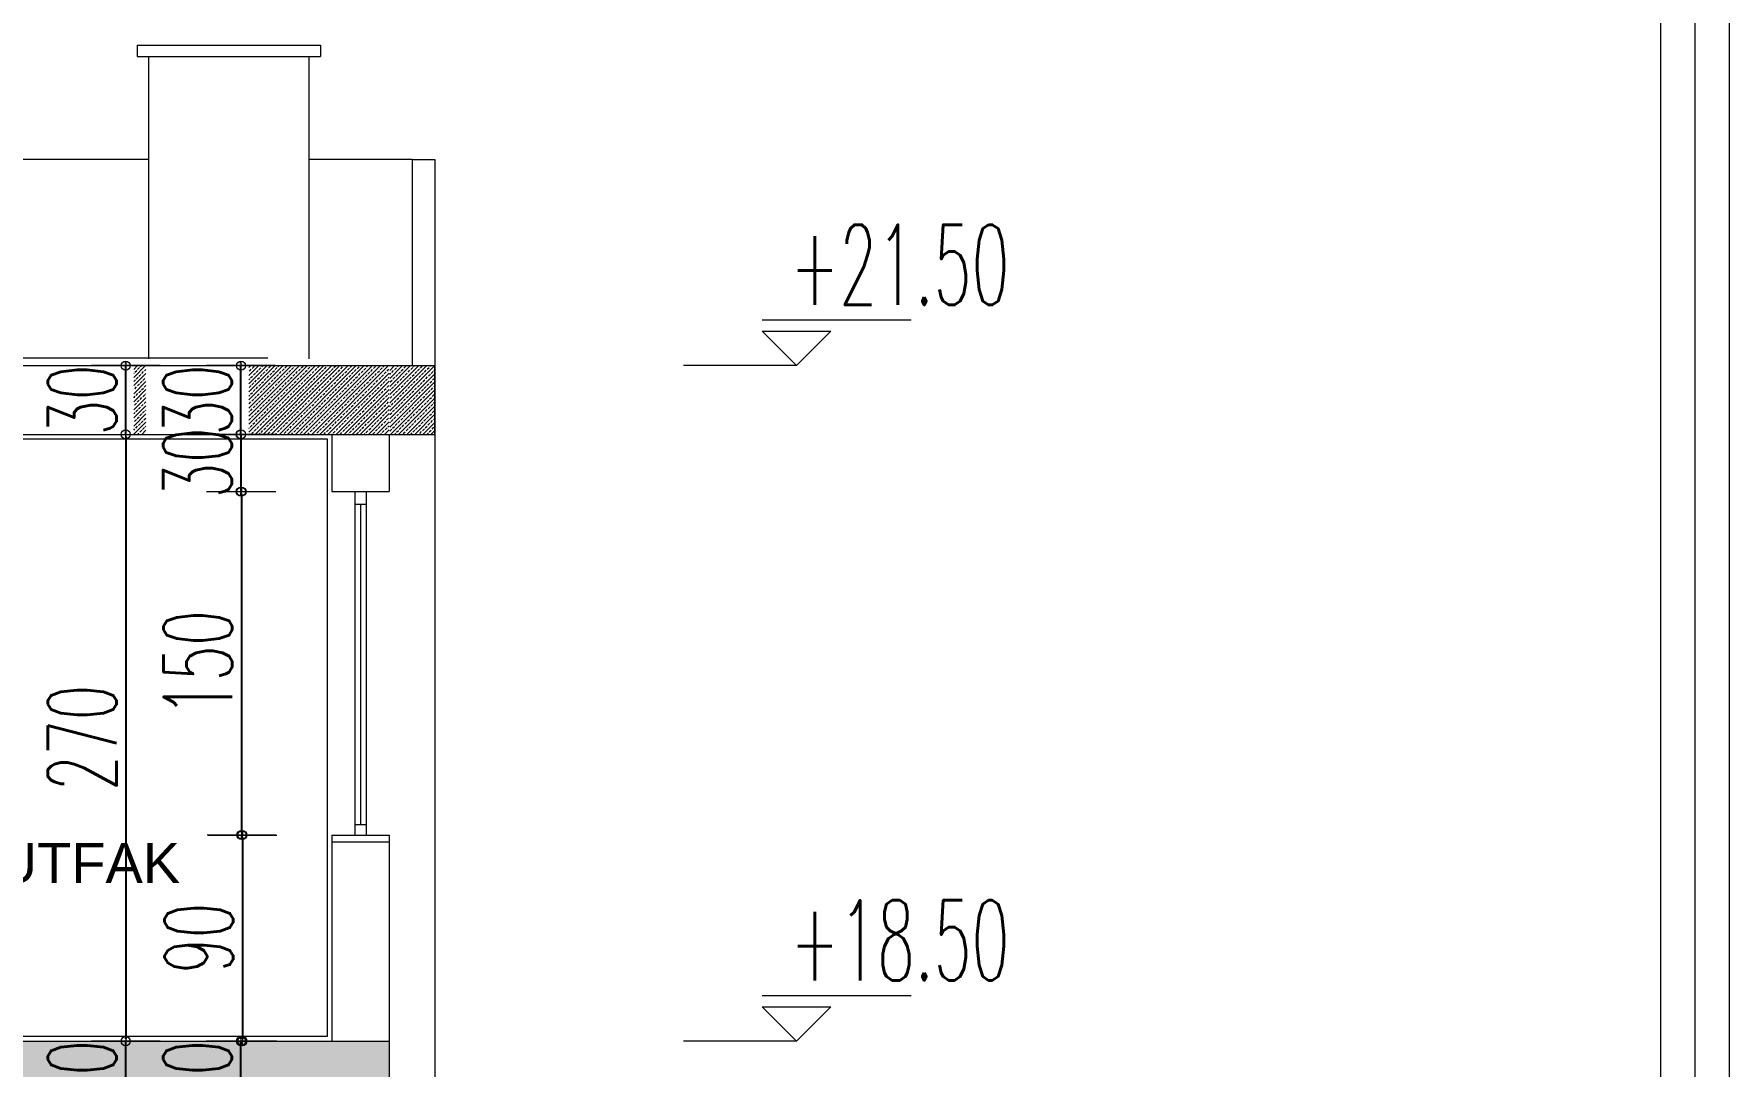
# Model space of a CAD drawing. Header units: millimetres. Extents: x -16104 to 67872, y -88009 to 12107.
# Drawn here: x 45514 to 46255, y -5939 to -5489 of the extents above; entities that cross this region are included whole.
import ezdxf

# ---------------------------------------------------------------- set-up
doc = ezdxf.new("R2010")
doc.units = ezdxf.units.MM
doc.layers.get('0').update_dxf_attribs({"color": 241})
doc.layers.add('c05', color=32, linetype='Continuous', lineweight=13)
doc.layers.add('TARAMA', color=8, linetype='Continuous', lineweight=15)
doc.styles.add('DIM', font='Txttw.shx', dxfattribs={"width": 0.6})
doc.styles.add('OLCU', font='simplex.shx', dxfattribs={"width": 0.6, "height": 1400})
doc.dimstyles.new('50', dxfattribs={"dimscale": 0, "dimtxt": 30, "dimasz": 1, "dimexe": 0, "dimexo": 2, "dimgap": 4, "dimtad": 1, "dimdec": 0, "dimzin": 0, "dimdsep": 46, "dimtxsty": 'DIM', "dimblk1": 'DOT', "dimblk2": 'DOT', "dimsah": 1, "dimcen": 1.5, "dimdle": 3, "dimse1": 1, "dimse2": 1, "dimclrd": 256, "dimclre": 9, "dimclrt": 256, "dimadec": 0, "dimazin": 0, "dimtfac": 0.24, "dimtdec": 0, "dimtix": 1, "dimtmove": 2, "dimatfit": 3, "dimldrblk": 'DOT', "dimfxl": 0, "dimtolj": 1, "dimtzin": 15, "dimarcsym": 0})

# ---------------------------------------------------------------- blocks, each defined once
blk = doc.blocks.new('DOT')
for p, q in [((0, 15), (0, -15)), ((-2, 0), (0, 0)), ((2, 0), (0, 0))]:
    blk.add_line(p, q)
blk.add_circle((0, 0), 2)
blk = doc.blocks.new('*D2748')
at = {"layer": 'Defpoints', "color": 0, "transparency": 16777216}
for p in [(45604.84, -5633.52), (45644.53, -5633.52), (45644.53, -5663.52)]:
    blk.add_point(p, dxfattribs=at)
at = {"layer": 'TARAMA', "lineweight": -2, "transparency": 16777216}
for p, q in [((45604.84, -5632.52), (45604.84, -5631.52)), ((45604.84, -5663.52), (45604.84, -5633.52)), ((45604.84, -5664.52), (45604.84, -5665.52))]:
    blk.add_line(p, q, dxfattribs=at)
for p, rotation in [((45604.84, -5633.52), 270), ((45604.84, -5663.52), 90)]:
    blk.add_blockref('DOT', p, dxfattribs=dict(at, rotation=rotation))
at = {"layer": 'TARAMA', "transparency": 16777216, "insert": (45585.84, -5648.52), "char_height": 30, "attachment_point": 5, "rotation": 90, "style": 'DIM'}
blk.add_mtext('\\A1;30', dxfattribs=at)
blk = doc.blocks.new('*D2749')
at = {"layer": 'Defpoints', "color": 0, "transparency": 16777216}
for p in [(45644.53, -5663.52), (45604.81, -5688.52), (45644.53, -5688.52)]:
    blk.add_point(p, dxfattribs=at)
at = {"layer": 'TARAMA', "lineweight": -2, "transparency": 16777216}
for p, q in [((45604.81, -5662.52), (45604.81, -5661.52)), ((45604.81, -5663.52), (45604.81, -5688.52)), ((45604.81, -5689.52), (45604.81, -5690.52))]:
    blk.add_line(p, q, dxfattribs=at)
for p, rotation in [((45604.81, -5663.52), 270), ((45604.81, -5688.52), 90)]:
    blk.add_blockref('DOT', p, dxfattribs=dict(at, rotation=rotation))
at = {"layer": 'TARAMA', "transparency": 16777216, "insert": (45585.81, -5676.02), "char_height": 30, "attachment_point": 5, "rotation": 90, "style": 'DIM'}
blk.add_mtext('\\A1;30', dxfattribs=at)
blk = doc.blocks.new('*D2750')
at = {"layer": 'Defpoints', "color": 0, "transparency": 16777216}
for p in [(45644.53, -5688.52), (45605.07, -5838.52), (45644.53, -5838.52)]:
    blk.add_point(p, dxfattribs=at)
at = {"layer": 'TARAMA', "lineweight": -2, "transparency": 16777216}
blk.add_line((45605.07, -5689.52), (45605.07, -5837.52), dxfattribs=at)
for p, rotation in [((45605.07, -5688.52), 90), ((45605.07, -5838.52), 270)]:
    blk.add_blockref('DOT', p, dxfattribs=dict(at, rotation=rotation))
at = {"layer": 'TARAMA', "transparency": 16777216, "insert": (45586.07, -5763.52), "char_height": 30, "attachment_point": 5, "rotation": 90, "style": 'DIM'}
blk.add_mtext('\\A1;150', dxfattribs=at)
blk = doc.blocks.new('*D2751')
at = {"layer": 'Defpoints', "color": 0, "transparency": 16777216}
for p in [(45644.53, -5838.52), (45605.46, -5928.52), (45644.53, -5928.52)]:
    blk.add_point(p, dxfattribs=at)
at = {"layer": 'TARAMA', "lineweight": -2, "transparency": 16777216}
blk.add_line((45605.46, -5839.52), (45605.46, -5927.52), dxfattribs=at)
for p, rotation in [((45605.46, -5838.52), 90), ((45605.46, -5928.52), 270)]:
    blk.add_blockref('DOT', p, dxfattribs=dict(at, rotation=rotation))
at = {"layer": 'TARAMA', "transparency": 16777216, "insert": (45586.46, -5883.52), "char_height": 30, "attachment_point": 5, "rotation": 90, "style": 'DIM'}
blk.add_mtext('\\A1;90', dxfattribs=at)
blk = doc.blocks.new('*D2759')
at = {"layer": 'Defpoints', "color": 0, "transparency": 16777216}
for p in [(45604.84, -5928.52), (45644.53, -5928.52), (45644.53, -5958.52)]:
    blk.add_point(p, dxfattribs=at)
at = {"layer": 'TARAMA', "lineweight": -2, "transparency": 16777216}
for p, q in [((45604.84, -5927.52), (45604.84, -5926.52)), ((45604.84, -5958.52), (45604.84, -5928.52)), ((45604.84, -5959.52), (45604.84, -5960.52))]:
    blk.add_line(p, q, dxfattribs=at)
for p, rotation in [((45604.84, -5928.52), 270), ((45604.84, -5958.52), 90)]:
    blk.add_blockref('DOT', p, dxfattribs=dict(at, rotation=rotation))
at = {"layer": 'TARAMA', "transparency": 16777216, "insert": (45585.84, -5943.52), "char_height": 30, "attachment_point": 5, "rotation": 90, "style": 'DIM'}
blk.add_mtext('\\A1;30', dxfattribs=at)
blk = doc.blocks.new('*D2716')
at = {"layer": 'Defpoints', "color": 0, "transparency": 16777216}
for p in [(45554.53, -5663.52), (45554.53, -5928.52), (45554.53, -5928.52)]:
    blk.add_point(p, dxfattribs=at)
at = {"layer": 'TARAMA', "lineweight": -2, "transparency": 16777216}
blk.add_line((45554.53, -5664.52), (45554.53, -5927.52), dxfattribs=at)
for p, rotation in [((45554.53, -5663.52), 90), ((45554.53, -5928.52), 270)]:
    blk.add_blockref('DOT', p, dxfattribs=dict(at, rotation=rotation))
at = {"layer": 'TARAMA', "transparency": 16777216, "insert": (45535.53, -5796.02), "char_height": 30, "attachment_point": 5, "rotation": 90, "style": 'DIM'}
blk.add_mtext('\\A1;270', dxfattribs=at)
blk = doc.blocks.new('*D2717')
at = {"layer": 'Defpoints', "color": 0, "transparency": 16777216}
for p in [(45554.53, -5633.52), (45594.21, -5633.52), (45594.21, -5663.52)]:
    blk.add_point(p, dxfattribs=at)
at = {"layer": 'TARAMA', "lineweight": -2, "transparency": 16777216}
for p, q in [((45554.53, -5632.52), (45554.53, -5631.52)), ((45554.53, -5663.52), (45554.53, -5633.52)), ((45554.53, -5664.52), (45554.53, -5665.52))]:
    blk.add_line(p, q, dxfattribs=at)
for p, rotation in [((45554.53, -5633.52), 270), ((45554.53, -5663.52), 90)]:
    blk.add_blockref('DOT', p, dxfattribs=dict(at, rotation=rotation))
at = {"layer": 'TARAMA', "transparency": 16777216, "insert": (45535.53, -5648.52), "char_height": 30, "attachment_point": 5, "rotation": 90, "style": 'DIM'}
blk.add_mtext('\\A1;30', dxfattribs=at)
blk = doc.blocks.new('*D2780')
at = {"layer": 'Defpoints', "color": 0, "transparency": 16777216}
for p in [(45554.53, -5928.52), (45594.21, -5928.52), (45594.21, -5958.52)]:
    blk.add_point(p, dxfattribs=at)
at = {"layer": 'TARAMA', "lineweight": -2, "transparency": 16777216}
for p, q in [((45554.53, -5927.52), (45554.53, -5926.52)), ((45554.53, -5958.52), (45554.53, -5928.52)), ((45554.53, -5959.52), (45554.53, -5960.52))]:
    blk.add_line(p, q, dxfattribs=at)
for p, rotation in [((45554.53, -5928.52), 270), ((45554.53, -5958.52), 90)]:
    blk.add_blockref('DOT', p, dxfattribs=dict(at, rotation=rotation))
at = {"layer": 'TARAMA', "transparency": 16777216, "insert": (45535.53, -5943.52), "char_height": 30, "attachment_point": 5, "rotation": 90, "style": 'DIM'}
blk.add_mtext('\\A1;30', dxfattribs=at)

msp = doc.modelspace()

# ---------------------------------------------------------------- hatches: boundary and pattern name
at = {"layer": 'TARAMA'}
h = msp.add_hatch(dxfattribs=at)
h.set_pattern_fill('JIS_STN_2.5,_O', color=256)
h.set_pattern_definition([(45, (11195.8239, -24013.2224), (-1.76776695, 1.76776695), []), (45, (11197.5889, -24013.2224), (-1.76776695, 1.76776695), [1.2, -0.5])])
h.paths.add_polyline_path([(44625.03, -5928.52), (44625.03, -5958.52), (45669.53, -5958.52), (45669.53, -5928.52)])
h.paths.add_polyline_path([(44673.53, -5965.59), (44673.53, -5921.45), (44718.53, -5921.45), (44718.53, -5965.59)], flags=9)
h.paths.add_polyline_path([(45563.34, -5965.59), (45563.34, -5921.45), (45608.34, -5921.45), (45608.34, -5965.59)], flags=9)
h.paths.add_polyline_path([(45563.31, -5993.09), (45563.31, -5948.95), (45608.31, -5948.95), (45608.31, -5993.09)], flags=9)
h.paths.add_polyline_path([(45513.03, -5965.59), (45513.03, -5921.45), (45558.03, -5921.45), (45558.03, -5965.59)], flags=9)

# ---------------------------------------------------------------- linework, layer by layer
at = {"layer": 'c05'}
for points in [[(46254.63, -8120.02), (46254.63, -8330.26), (42724.37, -8330.26), (42724.37, -4952.49), (46254.63, -4952.49), (46254.63, -6808.57)], [(46254.63, -8120.02), (46254.63, -8330.26), (42724.37, -8330.26), (42724.37, -4952.49), (46254.63, -4952.49), (46254.63, -6808.57)], [(46239.63, -8120.02), (46239.63, -8315.26), (42739.37, -8315.26), (42739.37, -4967.49), (46239.63, -4967.49), (46239.63, -6808.57)], [(46224.63, -8120.02), (46224.63, -8300.26), (42754.37, -8300.26), (42754.37, -4982.49), (46224.63, -4982.49), (46224.63, -6808.57)]]:
    msp.add_lwpolyline(points, dxfattribs=at)
at = {"layer": 'TARAMA'}
for p, q in [((45559.53, -5493.52), (45559.53, -5498.52)), ((45559.53, -5493.52), (45639.53, -5493.52)), ((45559.53, -5498.52), (45639.53, -5498.52)), ((45564.53, -5498.52), (45564.53, -5630.52)), ((45634.53, -5498.52), (45634.53, -5630.52)), ((45639.53, -5493.52), (45639.53, -5498.52)), ((45564.53, -5543.52), (45060.03, -5543.52)), ((45679.53, -5543.52), (45634.53, -5543.52)), ((45679.53, -5543.52), (45689.53, -5543.52)), ((45679.53, -5543.52), (45679.53, -5633.52)), ((45679.53, -5543.52), (45679.53, -5633.52)), ((45689.53, -5543.52), (45689.53, -5663.52)), ((44625.03, -5633.52), (45689.53, -5633.52)), ((45558.03, -5635.17), (45559.68, -5633.52)), ((45558.03, -5638.7), (45563.21, -5633.52)), ((45558.03, -5636.93), (45558.17, -5636.79)), ((45558.03, -5642.24), (45563.34, -5636.93)), ((45558.03, -5640.47), (45558.74, -5639.76)), ((45558.52, -5636.44), (45559.37, -5635.59)), ((45559.09, -5639.41), (45559.94, -5638.56)), ((45559.73, -5635.23), (45560.57, -5634.39)), ((45560.29, -5638.2), (45561.14, -5637.36)), ((45560.93, -5634.03), (45561.44, -5633.52)), ((45561.49, -5637), (45562.34, -5636.15)), ((45562.06, -5639.97), (45562.91, -5639.12)), ((45562.7, -5635.8), (45563.34, -5635.15)), ((45563.26, -5638.77), (45563.34, -5638.69)), ((45608.34, -5634.35), (45609.18, -5633.52)), ((45608.34, -5637.89), (45612.71, -5633.52)), ((45608.34, -5641.42), (45616.25, -5633.52)), ((45608.34, -5644.96), (45619.78, -5633.52)), ((45608.34, -5648.49), (45623.32, -5633.52)), ((45608.34, -5652.03), (45626.85, -5633.52)), ((45608.34, -5655.56), (45630.39, -5633.52)), ((45608.34, -5659.1), (45633.92, -5633.52)), ((45608.34, -5662.64), (45637.46, -5633.52)), ((45608.34, -5639.65), (45608.73, -5639.26)), ((45608.52, -5635.94), (45609.36, -5635.09)), ((45609.08, -5638.91), (45609.93, -5638.06)), ((45609.72, -5634.74), (45610.57, -5633.89)), ((45610.28, -5637.71), (45611.13, -5636.86)), ((45610.85, -5640.68), (45611.7, -5639.83)), ((45610.92, -5633.54), (45610.94, -5633.52)), ((45611, -5663.52), (45641, -5633.52)), ((45611.49, -5636.51), (45612.33, -5635.66)), ((45612.05, -5639.48), (45612.9, -5638.63)), ((45612.69, -5635.31), (45613.54, -5634.46)), ((45613.25, -5638.27), (45614.1, -5637.43)), ((45613.89, -5634.1), (45614.48, -5633.52)), ((45614.46, -5637.07), (45615.3, -5636.22)), ((45614.53, -5663.52), (45644.53, -5633.52)), ((45615.02, -5640.04), (45615.87, -5639.19)), ((45615.66, -5635.87), (45616.51, -5635.02)), ((45616.22, -5638.84), (45617.07, -5637.99)), ((45616.86, -5634.67), (45617.71, -5633.82)), ((45617.43, -5637.64), (45618.27, -5636.79)), ((45617.99, -5640.61), (45618.84, -5639.76)), ((45618.07, -5663.52), (45648.07, -5633.52)), ((45618.63, -5636.44), (45619.48, -5635.59)), ((45619.19, -5639.41), (45620.04, -5638.56)), ((45619.83, -5635.23), (45620.68, -5634.39)), ((45620.4, -5638.2), (45621.24, -5637.36)), ((45621.03, -5634.03), (45621.55, -5633.52)), ((45621.6, -5663.52), (45651.6, -5633.52)), ((45621.6, -5637), (45622.45, -5636.15)), ((45622.16, -5639.97), (45623.01, -5639.12)), ((45622.8, -5635.8), (45623.65, -5634.95)), ((45623.37, -5638.77), (45624.21, -5637.92)), ((45624, -5634.6), (45624.85, -5633.75)), ((45624.57, -5637.57), (45625.42, -5636.72)), ((45625.13, -5640.54), (45625.98, -5639.69)), ((45625.14, -5663.52), (45655.14, -5633.52)), ((45625.77, -5636.37), (45626.62, -5635.52)), ((45626.34, -5639.34), (45627.18, -5638.49)), ((45626.97, -5635.16), (45627.82, -5634.32)), ((45627.54, -5638.13), (45628.39, -5637.28)), ((45628.1, -5641.1), (45628.95, -5640.25)), ((45628.17, -5633.96), (45628.62, -5633.52)), ((45628.67, -5663.52), (45658.67, -5633.52)), ((45628.74, -5636.93), (45629.59, -5636.08)), ((45629.31, -5639.9), (45630.15, -5639.05)), ((45629.94, -5635.73), (45630.79, -5634.88)), ((45630.51, -5638.7), (45631.36, -5637.85)), ((45631.14, -5634.53), (45631.99, -5633.68)), ((45631.71, -5637.5), (45632.56, -5636.65)), ((45632.21, -5663.52), (45662.21, -5633.52)), ((45632.27, -5640.47), (45633.12, -5639.62)), ((45632.91, -5636.29), (45633.76, -5635.45)), ((45633.48, -5639.26), (45634.33, -5638.42)), ((45634.11, -5635.09), (45634.96, -5634.24)), ((45634.68, -5638.06), (45635.53, -5637.21)), ((45635.24, -5641.03), (45636.09, -5640.18)), ((45635.32, -5633.89), (45635.69, -5633.52)), ((45635.74, -5663.52), (45665.74, -5633.52)), ((45635.88, -5636.86), (45636.73, -5636.01)), ((45636.45, -5639.83), (45637.3, -5638.98)), ((45637.08, -5635.66), (45637.93, -5634.81)), ((45637.65, -5638.63), (45638.5, -5637.78)), ((45638.29, -5634.46), (45639.13, -5633.61)), ((45638.85, -5637.43), (45639.7, -5636.58)), ((45639.28, -5663.52), (45669.28, -5633.52)), ((45639.42, -5640.4), (45640.27, -5639.55)), ((45640.05, -5636.22), (45640.9, -5635.38)), ((45640.62, -5639.19), (45641.47, -5638.35)), ((45641.26, -5635.02), (45642.1, -5634.17)), ((45641.82, -5637.99), (45642.67, -5637.14)), ((45642.39, -5640.96), (45643.24, -5640.11)), ((45642.46, -5633.82), (45642.76, -5633.52)), ((45642.81, -5663.52), (45669.53, -5636.81)), ((45643.02, -5636.79), (45643.87, -5635.94)), ((45643.59, -5639.76), (45644.44, -5638.91)), ((45644.22, -5635.59), (45645.07, -5634.74)), ((45644.79, -5638.56), (45645.64, -5637.71)), ((45645.43, -5634.39), (45646.28, -5633.54)), ((45645.99, -5637.36), (45646.84, -5636.51)), ((45646.56, -5640.33), (45647.41, -5639.48)), ((45647.19, -5636.15), (45648.04, -5635.31)), ((45647.76, -5639.12), (45648.61, -5638.27)), ((45648.4, -5634.95), (45649.25, -5634.1)), ((45648.96, -5637.92), (45649.81, -5637.07)), ((45649.53, -5640.89), (45650.38, -5640.04)), ((45649.6, -5633.75), (45649.83, -5633.52)), ((45650.16, -5636.72), (45651.01, -5635.87)), ((45650.73, -5639.69), (45651.58, -5638.84)), ((45651.37, -5635.52), (45652.22, -5634.67)), ((45651.93, -5638.49), (45652.78, -5637.64)), ((45652.57, -5634.32), (45653.37, -5633.52)), ((45653.13, -5637.28), (45653.98, -5636.44)), ((45653.7, -5640.25), (45654.55, -5639.41)), ((45654.34, -5636.08), (45655.19, -5635.23)), ((45654.9, -5639.05), (45655.75, -5638.2)), ((45655.54, -5634.88), (45656.39, -5634.03)), ((45656.1, -5637.85), (45656.95, -5637)), ((45656.67, -5640.82), (45657.52, -5639.97)), ((45656.74, -5633.68), (45656.9, -5633.52)), ((45657.31, -5636.65), (45658.15, -5635.8)), ((45657.87, -5639.62), (45658.72, -5638.77)), ((45658.51, -5635.45), (45659.36, -5634.6)), ((45659.07, -5638.42), (45659.92, -5637.57)), ((45659.71, -5634.24), (45660.44, -5633.52)), ((45660.28, -5637.21), (45661.12, -5636.37)), ((45660.84, -5640.18), (45661.69, -5639.34)), ((45661.48, -5636.01), (45662.33, -5635.16)), ((45662.04, -5638.98), (45662.89, -5638.13)), ((45662.68, -5634.81), (45663.53, -5633.96)), ((45663.25, -5637.78), (45664.09, -5636.93)), ((45663.81, -5640.75), (45664.66, -5639.9)), ((45663.88, -5633.61), (45663.97, -5633.52)), ((45664.45, -5636.58), (45665.3, -5635.73)), ((45665.01, -5639.55), (45665.86, -5638.7)), ((45665.65, -5635.38), (45666.5, -5634.53)), ((45666.22, -5638.35), (45667.06, -5637.5)), ((45666.85, -5634.17), (45667.51, -5633.52)), ((45667.42, -5637.14), (45668.27, -5636.29)), ((45667.98, -5640.11), (45668.83, -5639.26)), ((45668.62, -5635.94), (45669.47, -5635.09)), ((45669.19, -5638.91), (45669.53, -5638.57)), ((45669.79, -5635.58), (45671.85, -5633.52)), ((45669.79, -5639.11), (45675.38, -5633.52)), ((45669.79, -5642.65), (45678.92, -5633.52)), ((45669.79, -5646.18), (45682.45, -5633.52)), ((45669.79, -5649.72), (45685.99, -5633.52)), ((45669.79, -5653.25), (45689.53, -5633.52)), ((45669.79, -5656.79), (45689.79, -5636.79)), ((45669.79, -5637.34), (45670.3, -5636.83)), ((45670.02, -5640.65), (45670.86, -5639.8)), ((45670.65, -5636.48), (45671.5, -5635.63)), ((45671.22, -5639.45), (45672.07, -5638.6)), ((45671.85, -5635.28), (45672.7, -5634.43)), ((45672.42, -5638.25), (45673.27, -5637.4)), ((45673.06, -5634.07), (45673.61, -5633.52)), ((45673.62, -5637.04), (45674.47, -5636.2)), ((45674.19, -5640.01), (45675.04, -5639.17)), ((45674.82, -5635.84), (45675.67, -5634.99)), ((45675.39, -5638.81), (45676.24, -5637.96)), ((45676.03, -5634.64), (45676.87, -5633.79)), ((45676.59, -5637.61), (45677.44, -5636.76)), ((45677.16, -5640.58), (45678.01, -5639.73)), ((45677.79, -5636.41), (45678.64, -5635.56)), ((45678.36, -5639.38), (45679.21, -5638.53)), ((45679, -5635.21), (45679.84, -5634.36)), ((45679.56, -5638.18), (45680.41, -5637.33)), ((45680.2, -5634), (45680.68, -5633.52)), ((45680.76, -5636.97), (45681.61, -5636.12)), ((45681.33, -5639.94), (45682.18, -5639.09)), ((45681.97, -5635.77), (45682.81, -5634.92)), ((45682.53, -5638.74), (45683.38, -5637.89)), ((45683.17, -5634.57), (45684.02, -5633.72)), ((45683.73, -5637.54), (45684.58, -5636.69)), ((45684.3, -5640.51), (45685.15, -5639.66)), ((45684.94, -5636.34), (45685.78, -5635.49)), ((45685.5, -5639.31), (45686.35, -5638.46)), ((45686.14, -5635.13), (45686.99, -5634.29)), ((45686.7, -5638.1), (45687.55, -5637.26)), ((45687.27, -5641.07), (45688.12, -5640.23)), ((45687.34, -5633.93), (45687.76, -5633.52)), ((45687.91, -5636.9), (45688.75, -5636.05)), ((45688.47, -5639.87), (45689.32, -5639.02)), ((45689.11, -5635.7), (45689.79, -5635.02)), ((45689.53, -5633.52), (45689.53, -5928.52)), ((45689.67, -5638.67), (45689.79, -5638.55)), ((45558.03, -5645.78), (45563.34, -5640.46)), ((45558.03, -5644.01), (45558.1, -5643.93)), ((45558.03, -5649.31), (45563.34, -5644)), ((45558.03, -5647.54), (45558.67, -5646.9)), ((45558.03, -5652.85), (45563.34, -5647.53)), ((45558.45, -5643.58), (45559.3, -5642.73)), ((45559.02, -5646.55), (45559.87, -5645.7)), ((45559.66, -5642.38), (45560.5, -5641.53)), ((45560.22, -5645.35), (45561.07, -5644.5)), ((45560.79, -5648.32), (45561.63, -5647.47)), ((45560.86, -5641.17), (45561.71, -5640.33)), ((45561.42, -5644.14), (45562.27, -5643.3)), ((45561.99, -5647.11), (45562.84, -5646.27)), ((45562.62, -5642.94), (45563.34, -5642.23)), ((45563.19, -5645.91), (45563.34, -5645.76)), ((45608.34, -5646.72), (45608.66, -5646.41)), ((45608.45, -5643.08), (45609.29, -5642.23)), ((45609.01, -5646.05), (45609.86, -5645.2)), ((45609.65, -5641.88), (45610.5, -5641.03)), ((45610.21, -5644.85), (45611.06, -5644)), ((45610.78, -5647.82), (45611.63, -5646.97)), ((45611.42, -5643.65), (45612.26, -5642.8)), ((45611.98, -5646.62), (45612.83, -5645.77)), ((45612.62, -5642.45), (45613.47, -5641.6)), ((45613.18, -5645.42), (45614.03, -5644.57)), ((45613.75, -5648.39), (45614.6, -5647.54)), ((45613.82, -5641.24), (45614.67, -5640.4)), ((45614.39, -5644.21), (45615.23, -5643.37)), ((45614.95, -5647.18), (45615.8, -5646.34)), ((45615.59, -5643.01), (45616.44, -5642.16)), ((45616.15, -5645.98), (45617, -5645.13)), ((45616.79, -5641.81), (45617.64, -5640.96)), ((45617.35, -5644.78), (45618.2, -5643.93)), ((45617.92, -5647.75), (45618.77, -5646.9)), ((45618.56, -5643.58), (45619.41, -5642.73)), ((45619.12, -5646.55), (45619.97, -5645.7)), ((45619.76, -5642.38), (45620.61, -5641.53)), ((45620.32, -5645.35), (45621.17, -5644.5)), ((45620.89, -5648.32), (45621.74, -5647.47)), ((45620.96, -5641.17), (45621.81, -5640.33)), ((45621.53, -5644.14), (45622.38, -5643.3)), ((45622.09, -5647.11), (45622.94, -5646.27)), ((45622.73, -5642.94), (45623.58, -5642.09)), ((45623.29, -5645.91), (45624.14, -5645.06)), ((45623.93, -5641.74), (45624.78, -5640.89)), ((45624.5, -5644.71), (45625.35, -5643.86)), ((45625.06, -5647.68), (45625.91, -5646.83)), ((45625.7, -5643.51), (45626.55, -5642.66)), ((45626.26, -5646.48), (45627.11, -5645.63)), ((45626.9, -5642.31), (45627.75, -5641.46)), ((45627.47, -5645.28), (45628.32, -5644.43)), ((45628.03, -5648.25), (45628.88, -5647.4)), ((45628.67, -5644.07), (45629.52, -5643.22)), ((45629.23, -5647.04), (45630.08, -5646.19)), ((45629.87, -5642.87), (45630.72, -5642.02)), ((45630.44, -5645.84), (45631.28, -5644.99)), ((45631.07, -5641.67), (45631.92, -5640.82)), ((45631.64, -5644.64), (45632.49, -5643.79)), ((45632.2, -5647.61), (45633.05, -5646.76)), ((45632.84, -5643.44), (45633.69, -5642.59)), ((45633.41, -5646.41), (45634.25, -5645.56)), ((45634.04, -5642.23), (45634.89, -5641.39)), ((45634.61, -5645.2), (45635.46, -5644.36)), ((45635.17, -5648.17), (45636.02, -5647.33)), ((45635.81, -5644), (45636.66, -5643.15)), ((45636.38, -5646.97), (45637.22, -5646.12)), ((45637.01, -5642.8), (45637.86, -5641.95)), ((45637.58, -5645.77), (45638.43, -5644.92)), ((45638.21, -5641.6), (45639.06, -5640.75)), ((45638.78, -5644.57), (45639.63, -5643.72)), ((45639.35, -5647.54), (45640.19, -5646.69)), ((45639.98, -5643.37), (45640.83, -5642.52)), ((45640.55, -5646.34), (45641.4, -5645.49)), ((45641.18, -5642.16), (45642.03, -5641.32)), ((45641.75, -5645.13), (45642.6, -5644.29)), ((45642.32, -5648.1), (45643.16, -5647.26)), ((45642.95, -5643.93), (45643.8, -5643.08)), ((45643.52, -5646.9), (45644.37, -5646.05)), ((45644.15, -5642.73), (45645, -5641.88)), ((45644.72, -5645.7), (45645.57, -5644.85)), ((45645.36, -5641.53), (45646.2, -5640.68)), ((45645.92, -5644.5), (45646.77, -5643.65)), ((45646.35, -5663.52), (45669.53, -5640.34)), ((45646.49, -5647.47), (45647.34, -5646.62)), ((45647.12, -5643.3), (45647.97, -5642.45)), ((45647.69, -5646.27), (45648.54, -5645.42)), ((45648.33, -5642.09), (45649.17, -5641.24)), ((45648.89, -5645.06), (45649.74, -5644.21)), ((45649.46, -5648.03), (45650.31, -5647.18)), ((45649.89, -5663.52), (45669.53, -5643.88)), ((45650.09, -5643.86), (45650.94, -5643.01)), ((45650.66, -5646.83), (45651.51, -5645.98)), ((45651.3, -5642.66), (45652.14, -5641.81)), ((45651.86, -5645.63), (45652.71, -5644.78)), ((45652.5, -5641.46), (45653.35, -5640.61)), ((45653.06, -5644.43), (45653.91, -5643.58)), ((45653.42, -5663.52), (45669.53, -5647.41)), ((45653.63, -5647.4), (45654.48, -5646.55)), ((45654.27, -5643.22), (45655.11, -5642.38)), ((45654.83, -5646.19), (45655.68, -5645.35)), ((45655.47, -5642.02), (45656.32, -5641.17)), ((45656.03, -5644.99), (45656.88, -5644.14)), ((45656.6, -5647.96), (45657.45, -5647.11)), ((45657.24, -5643.79), (45658.08, -5642.94)), ((45657.8, -5646.76), (45658.65, -5645.91)), ((45658.44, -5642.59), (45659.29, -5641.74)), ((45659, -5645.56), (45659.85, -5644.71)), ((45659.57, -5648.53), (45660.42, -5647.68)), ((45659.64, -5641.39), (45660.49, -5640.54)), ((45660.21, -5644.36), (45661.05, -5643.51)), ((45660.77, -5647.33), (45661.62, -5646.48)), ((45661.41, -5643.15), (45662.26, -5642.31)), ((45661.97, -5646.12), (45662.82, -5645.28)), ((45662.61, -5641.95), (45663.46, -5641.1)), ((45663.18, -5644.92), (45664.02, -5644.07)), ((45663.74, -5647.89), (45664.59, -5647.04)), ((45664.38, -5643.72), (45665.23, -5642.87)), ((45664.94, -5646.69), (45665.79, -5645.84)), ((45665.58, -5642.52), (45666.43, -5641.67)), ((45666.15, -5645.49), (45666.99, -5644.64)), ((45666.71, -5648.46), (45667.56, -5647.61)), ((45666.78, -5641.32), (45667.63, -5640.47)), ((45667.35, -5644.29), (45668.2, -5643.44)), ((45667.91, -5647.26), (45668.76, -5646.41)), ((45668.55, -5643.08), (45669.4, -5642.23)), ((45669.12, -5646.05), (45669.53, -5645.64)), ((45669.79, -5660.32), (45689.79, -5640.32)), ((45669.79, -5644.41), (45670.23, -5643.97)), ((45669.94, -5647.79), (45670.79, -5646.94)), ((45670.13, -5663.52), (45689.79, -5643.86)), ((45670.58, -5643.62), (45671.43, -5642.77)), ((45671.15, -5646.59), (45672, -5645.74)), ((45671.78, -5642.42), (45672.63, -5641.57)), ((45672.35, -5645.39), (45673.2, -5644.54)), ((45672.91, -5648.36), (45673.76, -5647.51)), ((45672.99, -5641.22), (45673.83, -5640.37)), ((45673.55, -5644.19), (45674.4, -5643.34)), ((45673.67, -5663.52), (45689.79, -5647.4)), ((45674.12, -5647.16), (45674.97, -5646.31)), ((45674.75, -5642.98), (45675.6, -5642.14)), ((45675.32, -5645.95), (45676.17, -5645.11)), ((45675.96, -5641.78), (45676.8, -5640.93)), ((45676.52, -5644.75), (45677.37, -5643.9)), ((45677.09, -5647.72), (45677.94, -5646.87)), ((45677.72, -5643.55), (45678.57, -5642.7)), ((45678.29, -5646.52), (45679.14, -5645.67)), ((45678.93, -5642.35), (45679.77, -5641.5)), ((45679.49, -5645.32), (45680.34, -5644.47)), ((45680.06, -5648.29), (45680.91, -5647.44)), ((45680.13, -5641.15), (45680.98, -5640.3)), ((45680.69, -5644.12), (45681.54, -5643.27)), ((45681.26, -5647.09), (45682.11, -5646.24)), ((45681.89, -5642.91), (45682.74, -5642.06)), ((45682.46, -5645.88), (45683.31, -5645.03)), ((45683.1, -5641.71), (45683.95, -5640.86)), ((45683.66, -5644.68), (45684.51, -5643.83)), ((45684.23, -5647.65), (45685.08, -5646.8)), ((45684.86, -5643.48), (45685.71, -5642.63)), ((45685.43, -5646.45), (45686.28, -5645.6)), ((45686.07, -5642.28), (45686.92, -5641.43)), ((45686.63, -5645.25), (45687.48, -5644.4)), ((45687.2, -5648.22), (45688.05, -5647.37)), ((45687.83, -5644.04), (45688.68, -5643.2)), ((45688.4, -5647.01), (45689.25, -5646.17)), ((45689.04, -5642.84), (45689.79, -5642.09)), ((45689.6, -5645.81), (45689.79, -5645.62)), ((45558.03, -5656.38), (45563.34, -5651.07)), ((45558.03, -5651.08), (45558.03, -5651.07)), ((45558.03, -5654.61), (45558.59, -5654.04)), ((45558.03, -5659.92), (45563.31, -5654.63)), ((45558.38, -5650.72), (45559.23, -5649.87)), ((45558.95, -5653.69), (45559.8, -5652.84)), ((45559.58, -5649.52), (45560.43, -5648.67)), ((45560.15, -5652.49), (45561, -5651.64)), ((45560.72, -5655.46), (45561.56, -5654.61)), ((45561.35, -5651.29), (45562.2, -5650.44)), ((45561.92, -5654.26), (45562.77, -5653.41)), ((45562.55, -5650.08), (45563.34, -5649.3)), ((45563.12, -5653.05), (45563.34, -5652.83)), ((45608.34, -5653.79), (45608.59, -5653.55)), ((45608.37, -5650.22), (45609.22, -5649.38)), ((45608.94, -5653.19), (45609.79, -5652.35)), ((45609.58, -5649.02), (45610.43, -5648.17)), ((45610.14, -5651.99), (45610.99, -5651.14)), ((45610.71, -5654.96), (45611.56, -5654.11)), ((45611.34, -5650.79), (45612.19, -5649.94)), ((45611.91, -5653.76), (45612.76, -5652.91)), ((45612.55, -5649.59), (45613.4, -5648.74)), ((45613.11, -5652.56), (45613.96, -5651.71)), ((45613.68, -5655.53), (45614.53, -5654.68)), ((45614.31, -5651.36), (45615.16, -5650.51)), ((45614.88, -5654.33), (45615.73, -5653.48)), ((45615.52, -5650.15), (45616.36, -5649.31)), ((45616.08, -5653.12), (45616.93, -5652.28)), ((45616.72, -5648.95), (45617.57, -5648.1)), ((45617.28, -5651.92), (45618.13, -5651.07)), ((45617.85, -5654.89), (45618.7, -5654.04)), ((45618.49, -5650.72), (45619.33, -5649.87)), ((45619.05, -5653.69), (45619.9, -5652.84)), ((45619.69, -5649.52), (45620.54, -5648.67)), ((45620.25, -5652.49), (45621.1, -5651.64)), ((45620.82, -5655.46), (45621.67, -5654.61)), ((45621.46, -5651.29), (45622.3, -5650.44)), ((45622.02, -5654.26), (45622.87, -5653.41)), ((45622.66, -5650.08), (45623.51, -5649.24)), ((45623.22, -5653.05), (45624.07, -5652.2)), ((45623.86, -5648.88), (45624.71, -5648.03)), ((45624.43, -5651.85), (45625.27, -5651)), ((45624.99, -5654.82), (45625.84, -5653.97)), ((45625.63, -5650.65), (45626.48, -5649.8)), ((45626.19, -5653.62), (45627.04, -5652.77)), ((45626.83, -5649.45), (45627.68, -5648.6)), ((45627.4, -5652.42), (45628.24, -5651.57)), ((45627.96, -5655.39), (45628.81, -5654.54)), ((45628.6, -5651.21), (45629.45, -5650.37)), ((45629.16, -5654.18), (45630.01, -5653.34)), ((45629.8, -5650.01), (45630.65, -5649.16)), ((45630.37, -5652.98), (45631.21, -5652.13)), ((45631, -5648.81), (45631.85, -5647.96)), ((45631.57, -5651.78), (45632.42, -5650.93)), ((45632.13, -5654.75), (45632.98, -5653.9)), ((45632.77, -5650.58), (45633.62, -5649.73)), ((45633.34, -5653.55), (45634.18, -5652.7)), ((45633.97, -5649.38), (45634.82, -5648.53)), ((45634.54, -5652.35), (45635.39, -5651.5)), ((45635.1, -5655.32), (45635.95, -5654.47)), ((45635.74, -5651.14), (45636.59, -5650.3)), ((45636.31, -5654.11), (45637.15, -5653.27)), ((45636.94, -5649.94), (45637.79, -5649.09)), ((45637.51, -5652.91), (45638.36, -5652.06)), ((45638.07, -5655.88), (45638.92, -5655.03)), ((45638.14, -5648.74), (45638.99, -5647.89)), ((45638.71, -5651.71), (45639.56, -5650.86)), ((45639.28, -5654.68), (45640.12, -5653.83)), ((45639.91, -5650.51), (45640.76, -5649.66)), ((45640.48, -5653.48), (45641.33, -5652.63)), ((45641.11, -5649.31), (45641.96, -5648.46)), ((45641.68, -5652.28), (45642.53, -5651.43)), ((45642.25, -5655.25), (45643.09, -5654.4)), ((45642.88, -5651.07), (45643.73, -5650.22)), ((45643.45, -5654.04), (45644.3, -5653.19)), ((45644.08, -5649.87), (45644.93, -5649.02)), ((45644.65, -5652.84), (45645.5, -5651.99)), ((45645.21, -5655.81), (45646.06, -5654.96)), ((45645.29, -5648.67), (45646.13, -5647.82)), ((45645.85, -5651.64), (45646.7, -5650.79)), ((45646.42, -5654.61), (45647.27, -5653.76)), ((45647.05, -5650.44), (45647.9, -5649.59)), ((45647.62, -5653.41), (45648.47, -5652.56)), ((45648.26, -5649.24), (45649.1, -5648.39)), ((45648.82, -5652.2), (45649.67, -5651.36)), ((45649.39, -5655.17), (45650.24, -5654.33)), ((45650.02, -5651), (45650.87, -5650.15)), ((45650.59, -5653.97), (45651.44, -5653.12)), ((45651.23, -5649.8), (45652.07, -5648.95)), ((45651.79, -5652.77), (45652.64, -5651.92)), ((45652.36, -5655.74), (45653.21, -5654.89)), ((45652.43, -5648.6), (45653.28, -5647.75)), ((45652.99, -5651.57), (45653.84, -5650.72)), ((45653.56, -5654.54), (45654.41, -5653.69)), ((45654.2, -5650.37), (45655.04, -5649.52)), ((45654.76, -5653.34), (45655.61, -5652.49)), ((45655.4, -5649.16), (45656.25, -5648.32)), ((45655.96, -5652.13), (45656.81, -5651.29)), ((45656.53, -5655.1), (45657.38, -5654.26)), ((45656.96, -5663.52), (45669.53, -5650.95)), ((45657.17, -5650.93), (45658.01, -5650.08)), ((45657.73, -5653.9), (45658.58, -5653.05)), ((45658.37, -5649.73), (45659.22, -5648.88)), ((45658.93, -5652.7), (45659.78, -5651.85)), ((45659.5, -5655.67), (45660.35, -5654.82)), ((45660.13, -5651.5), (45660.98, -5650.65)), ((45660.49, -5663.52), (45669.53, -5654.48)), ((45660.7, -5654.47), (45661.55, -5653.62)), ((45661.34, -5650.3), (45662.19, -5649.45)), ((45661.9, -5653.27), (45662.75, -5652.42)), ((45662.54, -5649.09), (45663.39, -5648.25)), ((45663.1, -5652.06), (45663.95, -5651.21)), ((45663.67, -5655.03), (45664.52, -5654.18)), ((45664.31, -5650.86), (45665.16, -5650.01)), ((45664.87, -5653.83), (45665.72, -5652.98)), ((45665.51, -5649.66), (45666.36, -5648.81)), ((45666.07, -5652.63), (45666.92, -5651.78)), ((45666.64, -5655.6), (45667.49, -5654.75)), ((45667.28, -5651.43), (45668.13, -5650.58)), ((45667.84, -5654.4), (45668.69, -5653.55)), ((45668.48, -5650.22), (45669.33, -5649.38)), ((45669.04, -5653.19), (45669.53, -5652.71)), ((45669.79, -5651.48), (45670.16, -5651.12)), ((45669.87, -5654.93), (45670.72, -5654.09)), ((45670.51, -5650.76), (45671.36, -5649.91)), ((45671.08, -5653.73), (45671.92, -5652.88)), ((45671.71, -5649.56), (45672.56, -5648.71)), ((45672.28, -5652.53), (45673.13, -5651.68)), ((45672.84, -5655.5), (45673.69, -5654.65)), ((45673.48, -5651.33), (45674.33, -5650.48)), ((45674.05, -5654.3), (45674.89, -5653.45)), ((45674.68, -5650.13), (45675.53, -5649.28)), ((45675.25, -5653.1), (45676.1, -5652.25)), ((45675.88, -5648.92), (45676.73, -5648.07)), ((45676.45, -5651.89), (45677.3, -5651.04)), ((45677.02, -5654.86), (45677.86, -5654.01)), ((45677.2, -5663.52), (45689.79, -5650.93)), ((45677.65, -5650.69), (45678.5, -5649.84)), ((45678.22, -5653.66), (45679.07, -5652.81)), ((45678.85, -5649.49), (45679.7, -5648.64)), ((45679.42, -5652.46), (45680.27, -5651.61)), ((45679.99, -5655.43), (45680.83, -5654.58)), ((45680.62, -5651.26), (45681.47, -5650.41)), ((45680.74, -5663.52), (45689.79, -5654.47)), ((45681.19, -5654.23), (45682.04, -5653.38)), ((45681.82, -5650.05), (45682.67, -5649.21)), ((45682.39, -5653.02), (45683.24, -5652.18)), ((45683.03, -5648.85), (45683.87, -5648)), ((45683.59, -5651.82), (45684.44, -5650.97)), ((45684.16, -5654.79), (45685.01, -5653.94)), ((45684.79, -5650.62), (45685.64, -5649.77)), ((45685.36, -5653.59), (45686.21, -5652.74)), ((45686, -5649.42), (45686.84, -5648.57)), ((45686.56, -5652.39), (45687.41, -5651.54)), ((45687.13, -5655.36), (45687.98, -5654.51)), ((45687.76, -5651.19), (45688.61, -5650.34)), ((45688.33, -5654.16), (45689.18, -5653.31)), ((45688.97, -5649.98), (45689.79, -5649.16)), ((45689.53, -5652.95), (45689.79, -5652.7)), ((45558.03, -5663.45), (45563.31, -5658.16)), ((45558.03, -5661.68), (45558.52, -5661.19)), ((45558.31, -5657.86), (45559.16, -5657.01)), ((45558.88, -5660.83), (45559.73, -5659.98)), ((45559.51, -5656.66), (45560.36, -5655.81)), ((45560.08, -5659.63), (45560.93, -5658.78)), ((45560.64, -5662.6), (45561.49, -5661.75)), ((45561.28, -5658.43), (45562.13, -5657.58)), ((45561.5, -5663.52), (45563.31, -5661.7)), ((45561.85, -5661.4), (45562.7, -5660.55)), ((45562.48, -5657.23), (45563.31, -5656.39)), ((45563.05, -5660.2), (45563.31, -5659.93)), ((45608.34, -5657.33), (45609.15, -5656.52)), ((45608.34, -5660.87), (45608.52, -5660.69)), ((45608.87, -5660.34), (45609.72, -5659.49)), ((45609.44, -5663.31), (45610.28, -5662.46)), ((45609.51, -5656.16), (45610.35, -5655.32)), ((45610.07, -5659.13), (45610.92, -5658.29)), ((45610.64, -5662.1), (45611.49, -5661.26)), ((45611.27, -5657.93), (45612.12, -5657.08)), ((45611.84, -5660.9), (45612.69, -5660.05)), ((45612.48, -5656.73), (45613.32, -5655.88)), ((45613.04, -5659.7), (45613.89, -5658.85)), ((45613.61, -5662.67), (45614.46, -5661.82)), ((45614.24, -5658.5), (45615.09, -5657.65)), ((45614.81, -5661.47), (45615.66, -5660.62)), ((45615.45, -5657.3), (45616.29, -5656.45)), ((45616.01, -5660.27), (45616.86, -5659.42)), ((45616.58, -5663.24), (45617.43, -5662.39)), ((45616.65, -5656.09), (45617.5, -5655.25)), ((45617.21, -5659.06), (45618.06, -5658.22)), ((45617.78, -5662.03), (45618.63, -5661.19)), ((45618.42, -5657.86), (45619.26, -5657.01)), ((45618.98, -5660.83), (45619.83, -5659.98)), ((45619.62, -5656.66), (45620.47, -5655.81)), ((45620.18, -5659.63), (45621.03, -5658.78)), ((45620.75, -5662.6), (45621.6, -5661.75)), ((45621.39, -5658.43), (45622.23, -5657.58)), ((45621.95, -5661.4), (45622.8, -5660.55)), ((45622.59, -5657.23), (45623.44, -5656.38)), ((45623.15, -5660.2), (45624, -5659.35)), ((45623.72, -5663.17), (45624.57, -5662.32)), ((45623.79, -5656.02), (45624.64, -5655.17)), ((45624.36, -5658.99), (45625.2, -5658.14)), ((45624.92, -5661.96), (45625.77, -5661.11)), ((45625.56, -5657.79), (45626.41, -5656.94)), ((45626.12, -5660.76), (45626.97, -5659.91)), ((45626.76, -5656.59), (45627.61, -5655.74)), ((45627.33, -5659.56), (45628.17, -5658.71)), ((45627.89, -5662.53), (45628.74, -5661.68)), ((45628.53, -5658.36), (45629.38, -5657.51)), ((45629.09, -5661.33), (45629.94, -5660.48)), ((45629.73, -5657.15), (45630.58, -5656.31)), ((45630.29, -5660.12), (45631.14, -5659.28)), ((45630.86, -5663.09), (45631.71, -5662.25)), ((45630.93, -5655.95), (45631.78, -5655.1)), ((45631.5, -5658.92), (45632.35, -5658.07)), ((45632.06, -5661.89), (45632.91, -5661.04)), ((45632.7, -5657.72), (45633.55, -5656.87)), ((45633.26, -5660.69), (45634.11, -5659.84)), ((45633.9, -5656.52), (45634.75, -5655.67)), ((45634.47, -5659.49), (45635.32, -5658.64)), ((45635.03, -5662.46), (45635.88, -5661.61)), ((45635.67, -5658.29), (45636.52, -5657.44)), ((45636.23, -5661.26), (45637.08, -5660.41)), ((45636.87, -5657.08), (45637.72, -5656.24)), ((45637.44, -5660.05), (45638.29, -5659.21)), ((45638, -5663.02), (45638.85, -5662.18)), ((45638.64, -5658.85), (45639.49, -5658)), ((45639.2, -5661.82), (45640.05, -5660.97)), ((45639.84, -5657.65), (45640.69, -5656.8)), ((45640.41, -5660.62), (45641.26, -5659.77)), ((45641.04, -5656.45), (45641.89, -5655.6)), ((45641.61, -5659.42), (45642.46, -5658.57)), ((45642.17, -5662.39), (45643.02, -5661.54)), ((45642.81, -5658.22), (45643.66, -5657.37)), ((45643.38, -5661.19), (45644.22, -5660.34)), ((45644.01, -5657.01), (45644.86, -5656.16)), ((45644.58, -5659.98), (45645.43, -5659.13)), ((45645.14, -5662.95), (45645.99, -5662.1)), ((45645.78, -5658.78), (45646.63, -5657.93)), ((45646.35, -5661.75), (45647.19, -5660.9)), ((45646.98, -5657.58), (45647.83, -5656.73)), ((45647.55, -5660.55), (45648.4, -5659.7)), ((45648.18, -5656.38), (45649.03, -5655.53)), ((45648.75, -5659.35), (45649.6, -5658.5)), ((45649.32, -5662.32), (45650.16, -5661.47)), ((45649.95, -5658.14), (45650.8, -5657.3)), ((45650.52, -5661.11), (45651.37, -5660.27)), ((45651.15, -5656.94), (45652, -5656.09)), ((45651.72, -5659.91), (45652.57, -5659.06)), ((45652.29, -5662.88), (45653.13, -5662.03)), ((45652.92, -5658.71), (45653.77, -5657.86)), ((45653.49, -5661.68), (45654.34, -5660.83)), ((45654.12, -5657.51), (45654.97, -5656.66)), ((45654.69, -5660.48), (45655.54, -5659.63)), ((45655.33, -5656.31), (45656.18, -5655.46)), ((45655.89, -5659.28), (45656.74, -5658.43)), ((45656.46, -5662.25), (45657.31, -5661.4)), ((45657.09, -5658.07), (45657.94, -5657.23)), ((45657.66, -5661.04), (45658.51, -5660.2)), ((45658.3, -5656.87), (45659.14, -5656.02)), ((45658.86, -5659.84), (45659.71, -5658.99)), ((45659.43, -5662.81), (45660.28, -5661.96)), ((45660.06, -5658.64), (45660.91, -5657.79)), ((45660.63, -5661.61), (45661.48, -5660.76)), ((45661.27, -5657.44), (45662.11, -5656.59)), ((45661.83, -5660.41), (45662.68, -5659.56)), ((45662.47, -5656.24), (45663.32, -5655.39)), ((45663.03, -5659.21), (45663.88, -5658.36)), ((45663.6, -5662.18), (45664.45, -5661.33)), ((45664.03, -5663.52), (45669.53, -5658.02)), ((45664.24, -5658), (45665.08, -5657.15)), ((45664.8, -5660.97), (45665.65, -5660.12)), ((45665.44, -5656.8), (45666.29, -5655.95)), ((45666, -5659.77), (45666.85, -5658.92)), ((45666.57, -5662.74), (45667.42, -5661.89)), ((45667.21, -5658.57), (45668.05, -5657.72)), ((45667.56, -5663.52), (45669.53, -5661.56)), ((45667.77, -5661.54), (45668.62, -5660.69)), ((45668.41, -5657.37), (45669.26, -5656.52)), ((45668.97, -5660.34), (45669.53, -5659.78)), ((45669.79, -5658.55), (45670.09, -5658.26)), ((45669.8, -5662.08), (45670.65, -5661.23)), ((45670.44, -5657.9), (45671.29, -5657.06)), ((45671.01, -5660.87), (45671.85, -5660.03)), ((45671.64, -5656.7), (45672.49, -5655.85)), ((45672.21, -5659.67), (45673.06, -5658.82)), ((45672.77, -5662.64), (45673.62, -5661.79)), ((45673.41, -5658.47), (45674.26, -5657.62)), ((45673.98, -5661.44), (45674.82, -5660.59)), ((45674.61, -5657.27), (45675.46, -5656.42)), ((45675.18, -5660.24), (45676.03, -5659.39)), ((45675.74, -5663.21), (45676.59, -5662.36)), ((45675.81, -5656.07), (45676.66, -5655.22)), ((45676.38, -5659.04), (45677.23, -5658.19)), ((45676.95, -5662), (45677.79, -5661.16)), ((45677.58, -5657.83), (45678.43, -5656.98)), ((45678.15, -5660.8), (45679, -5659.95)), ((45678.78, -5656.63), (45679.63, -5655.78)), ((45679.35, -5659.6), (45680.2, -5658.75)), ((45679.92, -5662.57), (45680.76, -5661.72)), ((45680.55, -5658.4), (45681.4, -5657.55)), ((45681.12, -5661.37), (45681.97, -5660.52)), ((45681.75, -5657.2), (45682.6, -5656.35)), ((45682.32, -5660.17), (45683.17, -5659.32)), ((45682.88, -5663.14), (45683.73, -5662.29)), ((45682.96, -5655.99), (45683.8, -5655.15)), ((45683.52, -5658.96), (45684.37, -5658.12)), ((45684.09, -5661.93), (45684.94, -5661.09)), ((45684.27, -5663.52), (45689.79, -5658)), ((45684.72, -5657.76), (45685.57, -5656.91)), ((45685.29, -5660.73), (45686.14, -5659.88)), ((45685.93, -5656.56), (45686.77, -5655.71)), ((45686.49, -5659.53), (45687.34, -5658.68)), ((45687.06, -5662.5), (45687.91, -5661.65)), ((45687.69, -5658.33), (45688.54, -5657.48)), ((45687.81, -5663.52), (45689.79, -5661.54)), ((45688.26, -5661.3), (45689.11, -5660.45)), ((45688.9, -5657.13), (45689.74, -5656.28)), ((45689.46, -5660.1), (45689.79, -5659.77)), ((44625.03, -5663.52), (45689.53, -5663.52)), ((45559.73, -5663.52), (45560.29, -5662.95)), ((45612.76, -5663.52), (45613.25, -5663.02)), ((45619.83, -5663.52), (45620.4, -5662.95)), ((45626.9, -5663.52), (45627.54, -5662.88)), ((45630.44, -5663.52), (45630.51, -5663.45)), ((45633.97, -5663.52), (45634.68, -5662.81)), ((45637.51, -5663.52), (45637.65, -5663.38)), ((45641.04, -5663.52), (45641.82, -5662.74)), ((45644.53, -5663.52), (45644.53, -5688.52)), ((45644.58, -5663.52), (45644.79, -5663.31)), ((45648.12, -5663.52), (45648.96, -5662.67)), ((45651.65, -5663.52), (45651.93, -5663.24)), ((45655.26, -5663.45), (45656.1, -5662.6)), ((45658.72, -5663.52), (45659.07, -5663.17)), ((45662.4, -5663.38), (45663.25, -5662.53)), ((45665.79, -5663.52), (45666.22, -5663.09)), ((45669.53, -5663.52), (45669.53, -5688.52)), ((45671.9, -5663.52), (45672.42, -5662.99)), ((45678.97, -5663.52), (45679.56, -5662.92)), ((45682.5, -5663.52), (45682.53, -5663.49)), ((45686.04, -5663.52), (45686.7, -5662.85)), ((45689.58, -5663.52), (45689.67, -5663.42)), ((45644.53, -5688.52), (45669.53, -5688.52)), ((45654.53, -5688.52), (45654.53, -5838.52)), ((45659.53, -5688.52), (45659.53, -5838.52)), ((45654.53, -5694.06), (45659.53, -5694.06)), ((45657.03, -5694.06), (45657.03, -5833.95)), ((45554.53, -5838.52), (45554.53, -5928.52)), ((45644.53, -5838.52), (45644.53, -5928.52)), ((45644.53, -5838.52), (45669.53, -5838.52)), ((45654.53, -5833.95), (45659.53, -5833.95)), ((45669.53, -5838.52), (45669.53, -5928.52)), ((45644.53, -5841.52), (45669.53, -5841.52)), ((44625.03, -5928.52), (45669.53, -5928.52)), ((45669.53, -5928.52), (45669.53, -5983.52)), ((45689.53, -5928.52), (45689.53, -6223.52))]:
    msp.add_line(p, q, dxfattribs=at)
at = {"layer": 'TARAMA', "ltscale": 0.01}
for p, q in [((45832.43, -5613.52), (45897.43, -5613.52)), ((45847.43, -5633.52), (45832.43, -5618.52)), ((45832.43, -5618.52), (45862.43, -5618.52)), ((45847.43, -5633.52), (45862.43, -5618.52)), ((45847.43, -5633.52), (45798.1, -5633.52)), ((45832.43, -5908.52), (45897.43, -5908.52)), ((45847.43, -5928.52), (45832.43, -5913.52)), ((45832.43, -5913.52), (45862.43, -5913.52)), ((45847.43, -5928.52), (45862.43, -5913.52)), ((45847.43, -5928.52), (45798.1, -5928.52))]:
    msp.add_line(p, q, dxfattribs=at)
at = {"layer": 'TARAMA', "color": 4, "ltscale": 0.02}
msp.add_line((45047.84, -5630.04), (45616.57, -5630.04), dxfattribs=at)
msp.add_line((45047.84, -5630.04), (45616.57, -5630.04), dxfattribs=at)
at = {"layer": 'TARAMA'}
for points in [[(45689.53, -5633.52), (45689.53, -5633.52), (45689.53, -5663.52), (45689.53, -5663.52)], [(45416.53, -5665.52), (45642.53, -5665.52), (45642.53, -5838.52), (45642.53, -5926.52), (45416.53, -5926.52)]]:
    msp.add_lwpolyline(points, close=True, dxfattribs=at)

# ---------------------------------------------------------------- texts
at = {"layer": 'TARAMA', "ltscale": 0.01, "style": 'OLCU', "width": 0.55}
for s, p in [('+21.50', (45844.65, -5607)), ('+18.50', (45844.65, -5902))]:
    msp.add_text(s, height=35, dxfattribs=at).set_placement(p)
at = {"layer": 'TARAMA', "insert": (45578.29, -5859.67), "char_height": 17.5, "width": 1076.8413, "attachment_point": 9}
msp.add_mtext('{\\fArial|b0|i0|c162|p34;MUTFAK}', dxfattribs=at)

# ---------------------------------------------------------------- dimensions: what is measured, and where the dimension line sits
at = {"layer": 'TARAMA'}
for base, p1, p2, picture, middle in [((45554.53, -5633.52), (45594.21, -5663.52), (45594.21, -5633.52), '*D2717', (45535.53, -5648.52)), ((45604.84, -5633.52), (45644.53, -5663.52), (45644.53, -5633.52), '*D2748', (45585.84, -5648.52)), ((45605.07, -5838.52), (45644.53, -5688.52), (45644.53, -5838.52), '*D2750', (45586.07, -5763.52)), ((45605.46, -5928.52), (45644.53, -5838.52), (45644.53, -5928.52), '*D2751', (45586.46, -5883.52)), ((45554.53, -5928.52), (45594.21, -5958.52), (45594.21, -5928.52), '*D2780', (45535.53, -5943.52)), ((45604.84, -5928.52), (45644.53, -5958.52), (45644.53, -5928.52), '*D2759', (45585.84, -5943.52))]:
    dim = msp.add_linear_dim(base=base, p1=p1, p2=p2, angle=90, dimstyle='50', override={"dimscale": 1}, dxfattribs=at)
    dim.commit()
    dim.dimension.update_dxf_attribs({"geometry": picture, "text_midpoint": middle})
for base, p1, p2, text, picture, middle in [((45604.81, -5688.52), (45644.53, -5663.52), (45644.53, -5688.52), '30', '*D2749', (45585.81, -5676.02)), ((45554.53, -5928.52), (45554.53, -5663.52), (45554.53, -5928.52), '270', '*D2716', (45535.53, -5796.02))]:
    dim = msp.add_linear_dim(base=base, p1=p1, p2=p2, angle=90, text=text, dimstyle='50', override={"dimscale": 1}, dxfattribs=at)
    dim.commit()
    dim.dimension.update_dxf_attribs({"geometry": picture, "text_midpoint": middle})

doc.saveas('drawing.dxf')
